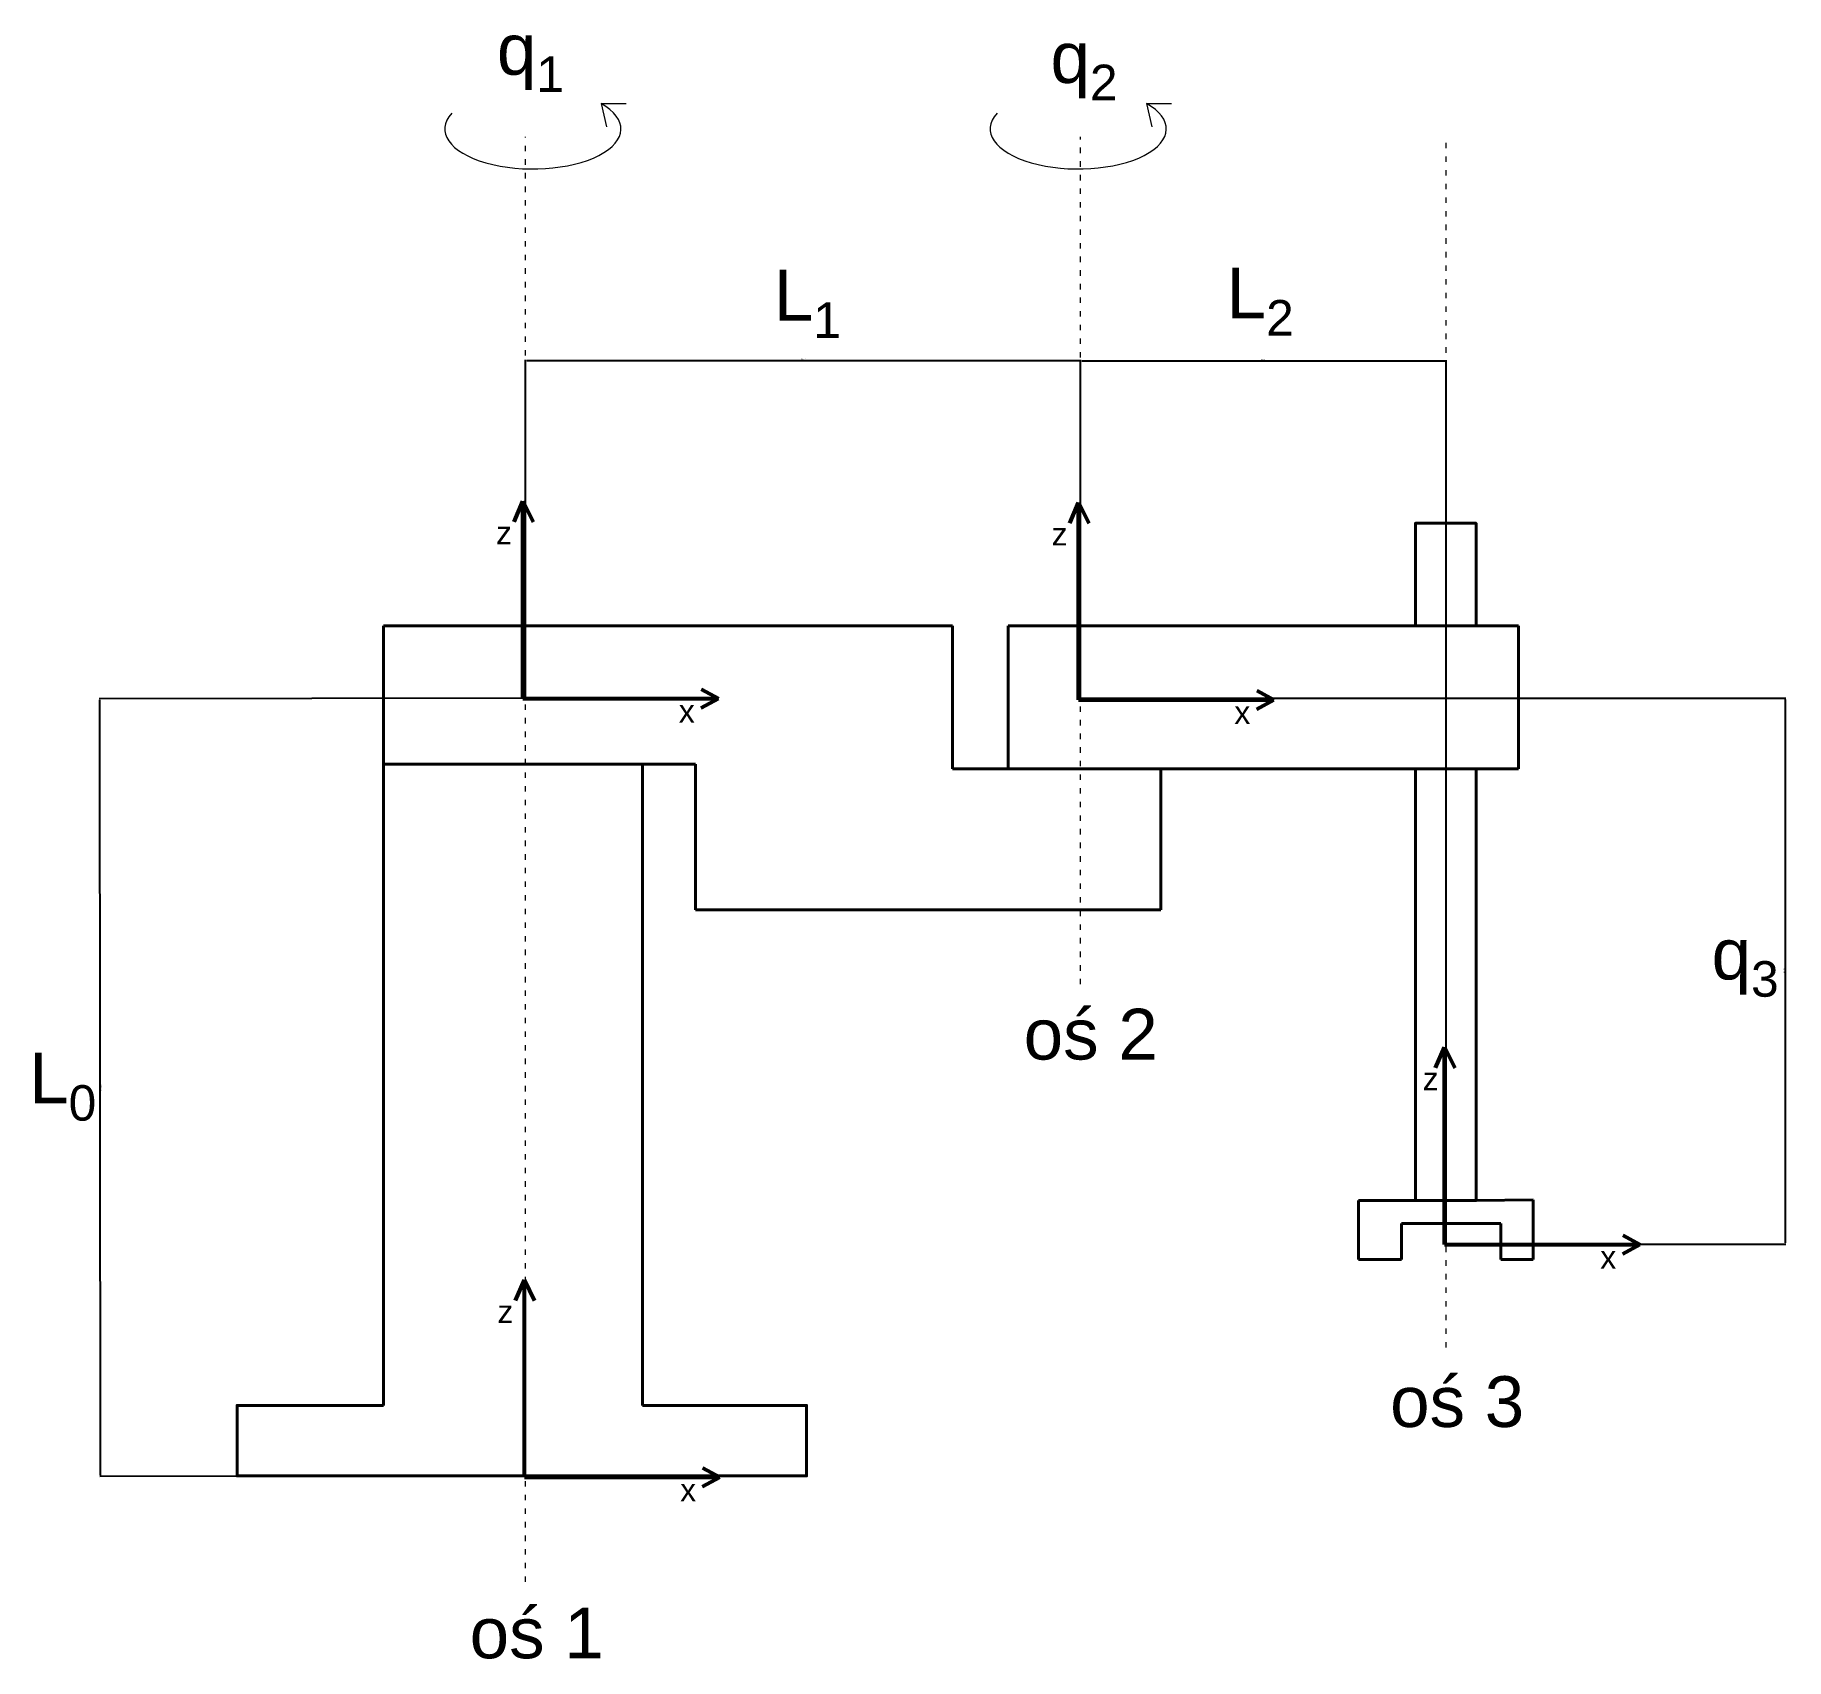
# Model space of a CAD drawing. Header units: millimetres. Extents: x 1072 to 4925, y 585 to 4161.
import ezdxf

# ---------------------------------------------------------------- set-up
doc = ezdxf.new("R2010")
doc.units = ezdxf.units.MM
doc.linetypes.add('ACAD_ISO03W100', pattern=[30, 12, -18])
doc.layers.get('0').update_dxf_attribs({"lineweight": 9})
doc.layers.get('Defpoints').update_dxf_attribs({"lineweight": 60})
doc.layers.add('inne', color=7, linetype='Continuous', lineweight=9, plot=False)
doc.layers.add('uw', color=7, linetype='Continuous', lineweight=53, plot=False)
doc.layers.add('scara', color=7, linetype='Continuous', lineweight=40, plot=False, transparency=0.01)
doc.styles.get("Standard").update_dxf_attribs({"font": 'arial.ttf'})
doc.dimstyles.new('ISO-25', dxfattribs={"dimtxt": 2.5, "dimasz": 2.5, "dimexe": 1.25, "dimexo": 0.625, "dimtad": 1, "dimtxsty": 'Standard', "dimcen": 2.5, "dimadec": 0, "dimazin": 0, "dimtfac": 1, "dimtmove": 0, "dimatfit": 3, "dimfxl": 1, "dimarcsym": 0})

# ---------------------------------------------------------------- blocks, each defined once
blk = doc.blocks.new('*D3')
at = {"layer": 'Defpoints', "color": 0, "lineweight": 9, "transparency": 16777216}
for p in [(1214.5, 2699.4), (2149.9, 2700.4), (2151.8, 988.2)]:
    blk.add_point(p, dxfattribs=at)
at = {"layer": 'inne', "color": 0, "lineweight": -2, "transparency": 16777216}
for p, q in [((2149.3, 2700.4), (1213.2, 2699.4)), ((1216.3, 989.7), (1214.5, 2696.9)), ((2151.2, 988.2), (1215.1, 987.2))]:
    blk.add_line(p, q, dxfattribs=at)
at = {"layer": 'inne', "color": 0, "lineweight": 9, "transparency": 16777216}
for points in [[(1214.9, 2696.9), (1214.1, 2696.9), (1214.5, 2699.4)], [(1216.8, 989.7), (1215.9, 989.7), (1216.3, 987.2)]]:
    blk.add_solid(points, dxfattribs=at)
at = {"layer": 'inne', "color": 0, "transparency": 16777216, "insert": (1217.5, 1843.4), "char_height": 2.5, "width": 100.88, "attachment_point": 5, "rotation": 270.063}
blk.add_mtext('1712,24', dxfattribs=at)
blk = doc.blocks.new('*D4')
at = {"layer": 'Defpoints', "color": 0, "lineweight": 9, "transparency": 16777216}
for p in [(3373, 3444.1), (2151.8, 2700.4), (3373, 2700.4)]:
    blk.add_point(p, dxfattribs=at)
at = {"layer": 'inne', "color": 0, "lineweight": -2, "transparency": 16777216}
for p, q in [((2151.8, 2701.1), (2151.8, 3445.4)), ((2154.3, 3444.1), (3370.5, 3444.1)), ((3373, 2701.1), (3373, 3445.4))]:
    blk.add_line(p, q, dxfattribs=at)
at = {"layer": 'inne', "color": 0, "lineweight": 9, "transparency": 16777216}
for points in [[(2154.3, 3444.5), (2154.3, 3443.7), (2151.8, 3444.1)], [(3370.5, 3444.5), (3370.5, 3443.7), (3373, 3444.1)]]:
    blk.add_solid(points, dxfattribs=at)
at = {"layer": 'inne', "color": 0, "transparency": 16777216, "insert": (2762.4, 3446.2), "char_height": 2.5, "width": 20.467, "attachment_point": 5}
blk.add_mtext('1221,2', dxfattribs=at)
blk = doc.blocks.new('*D5')
at = {"layer": 'Defpoints', "color": 0, "linetype": 'Continuous', "lineweight": 9, "transparency": 16777216}
for p in [(4177.5, 3443.6), (3373, 2700.4), (4177.5, 1498.6)]:
    blk.add_point(p, dxfattribs=at)
at = {"layer": 'inne', "color": 0, "linetype": 'Continuous', "lineweight": -2, "transparency": 16777216}
for p, q in [((3373, 2701.1), (3373, 3444.9)), ((3375.5, 3443.6), (4175, 3443.6)), ((4177.5, 1499.2), (4177.5, 3444.9))]:
    blk.add_line(p, q, dxfattribs=at)
at = {"layer": 'inne', "color": 0, "linetype": 'Continuous', "lineweight": 9, "transparency": 16777216}
for points in [[(3375.5, 3444), (3375.5, 3443.2), (3373, 3443.6)], [(4175, 3444), (4175, 3443.2), (4177.5, 3443.6)]]:
    blk.add_solid(points, dxfattribs=at)
at = {"layer": 'inne', "color": 0, "linetype": 'Continuous', "transparency": 16777216, "insert": (3775.2, 3445.7), "char_height": 2.5, "attachment_point": 5}
blk.add_mtext('804,47', dxfattribs=at)
blk = doc.blocks.new('*D6')
at = {"layer": 'Defpoints', "color": 0, "lineweight": 9, "transparency": 16777216}
for p in [(3373, 2700.4), (4924.2, 2700.4), (4177.5, 1498.6)]:
    blk.add_point(p, dxfattribs=at)
at = {"layer": 'inne', "color": 0, "lineweight": -2, "transparency": 16777216}
for p, q in [((3373.6, 2700.4), (4925.4, 2700.4)), ((4924.2, 1501.1), (4924.2, 2697.9)), ((4178.1, 1498.6), (4925.4, 1498.6))]:
    blk.add_line(p, q, dxfattribs=at)
at = {"layer": 'inne', "color": 0, "lineweight": 9, "transparency": 16777216}
for points in [[(4923.7, 2697.9), (4924.6, 2697.9), (4924.2, 2700.4)], [(4923.7, 1501.1), (4924.6, 1501.1), (4924.2, 1498.6)]]:
    blk.add_solid(points, dxfattribs=at)
at = {"layer": 'inne', "color": 0, "transparency": 16777216, "insert": (4922, 2099.5), "char_height": 2.5, "attachment_point": 5, "rotation": 90}
blk.add_mtext('1201,88', dxfattribs=at)

msp = doc.modelspace()

# ---------------------------------------------------------------- linework, layer by layer
at = {"lineweight": 9}
for p, q in [((2317.82, 4009.637), (2329.59, 3958.385)), ((2317.82, 4009.637), (2372.997, 4009.637)), ((3517.924, 4009.72), (3529.694, 3958.468)), ((3517.924, 4009.72), (3573.1, 4009.72))]:
    msp.add_line(p, q, dxfattribs=at)
at = {"color": 5}
for p, q in [((3372.996, 2700.435), (3372.996, 3134.66)), ((4177.463, 1498.555), (4177.463, 1932.78)), ((2151.792, 988.197), (2151.792, 1422.422))]:
    msp.add_line(p, q, dxfattribs=at)
at = {"color": 1}
for p, q in [((3372.996, 2700.435), (3803.039, 2700.435)), ((4177.463, 1498.555), (4607.507, 1498.555))]:
    msp.add_line(p, q, dxfattribs=at)
at = {"lineweight": 9}
for centre in [(2167.769, 3953.777), (3367.872, 3953.86)]:
    msp.add_ellipse(centre, major_axis=(-193.954, 0), ratio=0.45454537, start_param=5.88300866, end_param=10.11100049, dxfattribs=at)
at = {"layer": 'inne', "linetype": 'ACAD_ISO03W100'}
for p, q in [((2151.792, 754.929), (2151.792, 3936.158)), ((3372.996, 2070.579), (3372.996, 3936.158)), ((4177.463, 1271.079), (4177.463, 3936.158))]:
    msp.add_line(p, q, dxfattribs=at)
at = {"layer": 'scara'}
for p, q in [((1838.897, 2554.954), (1838.897, 2859.49)), ((1838.897, 2859.49), (3091.47, 2859.49)), ((3091.47, 2859.49), (3091.47, 2544.98)), ((3213.637, 2544.98), (3213.637, 2859.49)), ((3213.637, 2859.49), (4336.863, 2859.49)), ((4336.863, 2859.49), (4336.863, 2544.98)), ((2409.327, 2554.954), (2525.755, 2554.954)), ((2525.755, 2554.954), (2525.755, 2234.451)), ((3091.47, 2544.98), (3549.618, 2544.98)), ((3549.618, 2544.98), (3549.618, 2234.451)), ((4336.863, 2544.98), (3549.618, 2544.98)), ((3549.618, 2234.451), (2525.755, 2234.451)), ((4109.818, 1594.556), (3984.969, 1594.556)), ((3984.969, 1594.556), (3984.969, 1464.396)), ((4368.782, 1596.447), (4243.612, 1594.556)), ((4368.782, 1464.396), (4368.782, 1596.447)), ((4079.518, 1464.396), (4079.518, 1544.241)), ((4079.518, 1544.241), (4297.707, 1544.241)), ((4297.707, 1544.241), (4297.707, 1464.396)), ((3984.969, 1464.396), (4079.518, 1464.396)), ((4297.707, 1464.396), (4368.782, 1464.396))]:
    msp.add_line(p, q, dxfattribs=at)
for points in [[(4243.612, 2859.49), (4243.612, 3085.532), (4109.818, 3085.532), (4109.818, 2859.49)], [(2409.327, 1143.439), (2409.327, 2554.954), (1838.897, 2554.954), (1838.897, 1143.439)], [(4109.818, 2544.98), (4109.818, 1594.556), (4243.612, 1594.556), (4243.612, 2544.98)], [(1838.897, 1143.439), (1516.817, 1143.439), (1516.817, 988.143), (2770.212, 988.143), (2770.212, 1143.439), (2409.327, 1143.439)]]:
    msp.add_lwpolyline(points, dxfattribs=at)
at = {"layer": 'uw', "color": 5}
for p, q in [((2126.726, 3088.966), (2146.044, 3134.234)), ((2146.044, 2700.009), (2146.044, 3134.234)), ((2146.044, 3134.234), (2168.746, 3088.966)), ((3349.249, 3086.091), (3368.567, 3131.359)), ((3368.567, 2697.134), (3368.567, 3131.359)), ((3368.567, 3131.359), (3391.268, 3086.091)), ((4154.488, 1886.86), (4173.806, 1932.128)), ((4173.806, 1497.903), (4173.806, 1932.128)), ((4173.806, 1932.128), (4196.507, 1886.86)), ((2129.725, 1374.501), (2149.043, 1419.769)), ((2149.043, 985.544), (2149.043, 1419.769)), ((2149.043, 1419.769), (2171.744, 1374.501))]:
    msp.add_line(p, q, dxfattribs=at)
at = {"layer": 'uw', "color": 1}
for p, q in [((2146.044, 2700.009), (2576.088, 2700.009)), ((2538.333, 2720.439), (2576.088, 2700.009)), ((2538.333, 2679.149), (2576.088, 2700.009)), ((3760.856, 2717.565), (3798.61, 2697.134)), ((3368.567, 2697.134), (3798.61, 2697.134)), ((3760.856, 2676.274), (3798.61, 2697.134)), ((4566.095, 1518.334), (4603.849, 1497.903)), ((4173.806, 1497.903), (4603.849, 1497.903)), ((4566.095, 1477.044), (4603.849, 1497.903)), ((2541.332, 1005.975), (2579.086, 985.544)), ((2149.043, 985.544), (2579.086, 985.544)), ((2541.332, 964.685), (2579.086, 985.544))]:
    msp.add_line(p, q, dxfattribs=at)

# ---------------------------------------------------------------- texts
at = {"layer": 'scara', "lineweight": 200, "attachment_point": 1}
for s, insert, char_height in [('\\A1;q{\\H0.7x;\\S^ 1;}', (2088.627, 4184.922), 111.76569), ('\\A1;q{\\H0.7x;\\S^ 2;}', (3306.899, 4166.82), 111.76569), ('\\A1;L{\\H0.7x;\\S^ 1;}', (2698.164, 3643.629), 111.76569), ('\\A1;L{\\H0.7x;\\S^ 2;}', (3694.566, 3648.683), 111.76569), ('\\A1;q{\\H0.7x;\\S^ 3;}', (4761.778, 2193.086), 111.76569), ('oś 2', (3247.884, 2016.777), 111.7657), ('\\A1;L{\\H0.7x;\\S^ 0;}', (1059.411, 1920.161), 111.76569), ('oś 3', (4054.217, 1207.814), 111.7657), ('oś 1', (2028.708, 698.586), 111.7657)]:
    msp.add_mtext_dynamic_manual_height_columns(s, width=386.90908, gutter_width=3023.161, heights=[879.64], dxfattribs=dict(at, insert=insert, char_height=char_height))
at = {"layer": 'uw'}
for s, p in [('z', (2086.879, 3039.568)), ('z', (3309.402, 3036.693)), ('x', (2489.053, 2646.912)), ('x', (3711.576, 2644.037)), ('z', (4125.944, 1837.462)), ('x', (4516.815, 1444.806)), ('z', (2089.878, 1325.103)), ('x', (2492.052, 932.447))]:
    msp.add_text(s, height=49.917, dxfattribs=at).set_placement(p)

# ---------------------------------------------------------------- dimensions: what is measured, and where the dimension line sits
at = {"layer": 'inne'}
dim = msp.add_linear_dim(base=(3372.996, 3444.121), p1=(2151.792, 2700.435), p2=(3372.996, 2700.435), dimstyle='ISO-25', dxfattribs=at)
dim.commit()
dim.dimension.update_dxf_attribs({"geometry": '*D4', "text_midpoint": (2762.394, 3446.248)})
at = {"layer": 'inne', "linetype": 'Continuous'}
dim = msp.add_linear_dim(base=(4177.463, 3443.601), p1=(3372.996, 2700.435), p2=(4177.463, 1498.555), dimstyle='ISO-25', dxfattribs=at)
dim.commit()
dim.dimension.update_dxf_attribs({"geometry": '*D5', "text_midpoint": (3775.229, 3445.728)})
at = {"layer": 'inne'}
for base, p1, p2, angle, picture, middle, dimtype in [((1214.466, 2699.406), (2151.792, 988.197), (2149.908, 2700.435), 90.063027, '*D3', (1215.408, 1843.385), 161), ((4924.15, 2700.435), (4177.463, 1498.555), (3372.996, 2700.435), 90, '*D6', (4924.15, 2099.495), 160)]:
    dim = msp.add_linear_dim(base=base, p1=p1, p2=p2, angle=angle, dimstyle='ISO-25', dxfattribs=at)
    dim.commit()
    dim.dimension.update_dxf_attribs({"geometry": picture, "text_midpoint": middle, "dimtype": dimtype})

doc.saveas('drawing.dxf')
